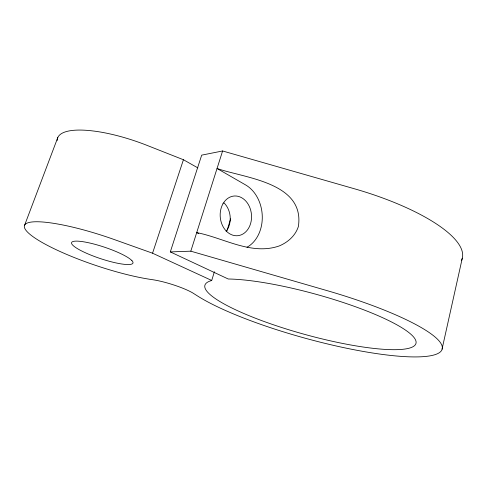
<?xml version="1.0" encoding="UTF-8"?>
<svg xmlns="http://www.w3.org/2000/svg" width="487" height="487" viewBox="0 0 487 487"><rect width="100%" height="100%" fill="white"/><g stroke="black" fill="none" stroke-linecap="round" stroke-linejoin="round"><path stroke-width="0.73" d="M442.05 349.136L462.273 258.244M461.378 260.648A131.253 39.776 14.8 0 0 356.813 189.467L222.602 150.97L201.691 155.14L170.31 251.913L228.239 279.002A109.478 20.838 15.4 0 1 404.283 329.285A109.478 20.838 15.4 0 1 317.64 337.801A109.478 20.838 15.4 0 1 211.115 280.689L211.717 280.463L214.39 271.752M227.088 230.388L230.649 218.779M170.31 251.913L190.807 251.176L222.602 150.97M211.717 280.463L152.553 253.21L183.429 159.736L145.193 144.657A78.76 23.443 19.8 0 0 95.409 131.265L91.039 130.729A78.76 23.443 19.8 0 0 57.18 140.548M24.612 225.231L57.776 137.578M190.807 251.176L329.76 291.409A135.325 25.878 15.4 0 1 419.149 356.861A135.325 25.878 15.4 0 1 197.15 295.731L192.657 292.876A28.757 4.973 17.3 0 0 151.914 279.605L151.5 279.538A81.207 15.249 18.5 0 1 40.585 241.576A81.207 15.249 18.5 0 1 56.833 223.856L61.265 224.665A81.207 15.249 18.5 0 1 112.582 238.947L152.553 253.21M198.726 233.626L196.699 232.609C223.588 237.796 251.182 255.62 279.124 245.99C287.872 242.349 295.402 235.757 298.373 226.552C305.099 182.473 244.754 178.139 217.038 168.49L245.57 184.908A34.169 26.852 84.7 0 1 262.28 216.38A34.169 26.852 84.7 0 1 247.031 247.238M183.429 159.736L197.838 167.881M223.971 202.835A19.249 15.456 84.5 0 1 226.126 231.392M131.91 260.612L131.32 260.04A32.343 6.051 18.4 0 0 79.405 241.266A32.343 6.051 18.4 0 0 95.409 256.844A32.343 6.051 18.4 0 0 131.91 260.612M222.985 203.767A19.924 15.657 84.7 0 0 234.527 235.592A19.924 15.657 84.7 0 0 250.075 208.235A19.924 15.657 84.7 0 0 222.985 203.767"/></g></svg>
